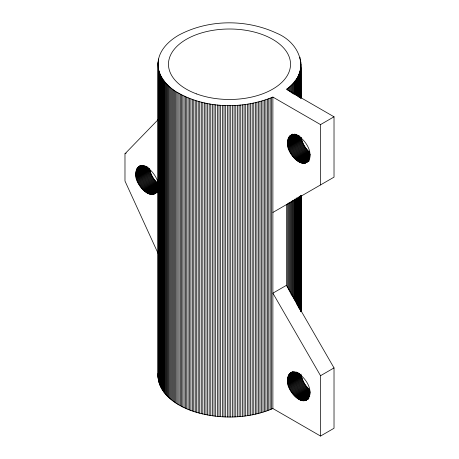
<?xml version="1.0" encoding="UTF-8"?>
<svg xmlns="http://www.w3.org/2000/svg" width="459" height="459" viewBox="0 0 459 459"><rect width="100%" height="100%" fill="white"/><g stroke="black" fill="none" stroke-linecap="round" stroke-linejoin="round"><path stroke-width="0.69" d="M334.02 116.798L320.537 124.59L272.881 97.073C242.031 109.649 204.496 108.892 175.659 91.427C166.038 85.231 157.299 74.96 158.016 62.86C158.82 50.433 168.688 40.885 178.924 35.045C208.644 19.215 246.196 18.962 276.582 33.157C301.196 43.221 311.173 72.809 286.364 89.287L334.02 116.798L334.02 177.145L272.881 212.448M135.766 173.645C138.658 153.926 160.151 175.849 158.022 186.492C155.131 206.211 133.638 184.288 135.766 173.645L147.414 166.921M287.495 142.497C290.386 122.777 311.879 144.7 309.745 155.343C306.853 175.063 285.36 153.14 287.495 142.497L299.142 135.772M287.495 379.989C290.386 360.269 311.879 382.192 309.745 392.835C306.853 412.555 285.36 390.632 287.495 379.989L299.142 373.265M158.091 373.356C156.909 394.579 178.958 407.271 196.71 412.406C221.542 419.474 248.99 418.637 272.881 408.539L320.537 436.05L334.02 428.264L334.02 367.917L286.364 285.378L286.364 204.662M158.039 253.299L124.98 181.041L124.98 153.788L158.24 119.501M124.98 153.788L126.202 153.082M138.652 166.68L140.867 165.378M138.291 166.95L140.747 165.538M137.958 167.254L141.022 165.487M137.643 167.587L141.32 165.464M137.35 167.954L141.642 165.475M137.08 168.344L141.986 165.515M136.834 168.769L142.353 165.584M136.616 169.216L143.357 165.32M136.421 169.692L143.776 165.447M136.248 170.191L143.604 165.946M136.099 170.714L144.683 165.762M135.979 171.259L145.176 165.951M135.887 171.827L145.084 166.519M135.824 172.418L146.243 166.399M135.784 173.02L146.817 166.651M135.784 174.282L148.039 167.202M135.824 174.936L148.079 167.856M135.887 175.596L148.762 168.166M135.979 176.273L149.468 168.487C150.477 174.345 153.645 179.825 158.212 183.629L144.723 191.414M136.099 176.956L149.588 169.17M136.248 177.65L149.732 169.864M136.421 178.35L149.904 170.559M136.616 179.05L150.099 171.264M136.834 179.756L150.322 171.97M137.08 180.462L150.569 172.67M137.35 181.162L150.839 173.376M137.643 181.867L151.131 174.076M137.958 182.562L151.441 174.776M138.291 183.25L151.78 175.464M138.652 183.939L152.136 176.147M139.025 184.61L152.514 176.824M139.421 185.275L152.91 177.49M139.834 185.924L153.323 178.138M140.265 186.561L153.754 178.775M140.712 187.18L154.201 179.394M141.171 187.783L154.66 179.997M141.647 188.368L155.136 180.582M142.135 188.936L155.624 181.15M142.634 189.481L156.123 181.695M143.145 190.003L156.634 182.212M143.667 190.496L157.15 182.711M144.189 190.967L157.678 183.181M145.262 191.833L158.137 184.403M145.801 192.223L158.062 185.143M146.346 192.585L157.994 185.861M146.891 192.918L157.93 186.543M147.442 193.216L157.862 187.197M147.987 193.486L158.407 187.467M148.527 193.721L158.338 188.058M149.066 193.922L158.257 188.615M149.6 194.094L158.183 189.137M150.122 194.226L157.483 189.98M150.644 194.329L157.385 190.433M151.154 194.398L157.896 190.502M151.654 194.427L157.781 190.887M152.141 194.427L157.041 191.598M152.612 194.392L156.903 191.914M153.077 194.318L157.374 191.839M153.524 194.214L156.588 192.441M153.954 194.077L157.018 192.304M154.367 193.899L156.364 192.746M290.375 135.531L292.825 134.114M290.019 135.807L292.785 134.206M289.681 136.105L292.75 134.338M289.365 136.443L293.049 134.315M289.078 136.805L293.364 134.326M288.809 137.201L293.708 134.367M288.562 137.62L294.689 134.08M288.338 138.067L295.085 134.177M288.143 138.543L295.498 134.298M287.971 139.043L295.326 134.797M287.827 139.565L296.411 134.613M287.707 140.115L296.904 134.803M287.615 140.683L297.421 135.021M287.546 141.269L297.966 135.25M287.506 141.871L298.539 135.503M287.506 143.133L299.767 136.053M287.546 143.787L299.807 136.707M287.615 144.453L300.484 137.017M287.707 145.124L301.196 137.339C302.154 142.973 305.137 148.24 309.4 152.038L295.917 159.824M287.827 145.813L301.311 138.027M287.971 146.501L301.46 138.716M288.143 147.201L301.632 139.416M288.338 147.901L301.827 140.115M288.562 148.607L302.045 140.821M288.809 149.313L302.292 141.527M289.078 150.013L302.561 142.227M289.365 150.718L302.854 142.933M289.681 151.413L303.169 143.627M290.019 152.107L303.502 144.321M290.375 152.79L303.864 145.004M290.754 153.461L304.237 145.675M291.149 154.126L304.633 146.341M291.563 154.775L305.046 146.989M291.993 155.412L305.476 147.626M292.44 156.031L305.923 148.246M292.899 156.639L306.388 148.854M293.376 157.225L306.859 149.439M293.863 157.787L307.346 150.001M294.362 158.332L307.846 150.546M294.873 158.854L308.356 151.068M295.389 159.348L308.878 151.562M296.451 160.266L309.32 152.836M296.984 160.684L309.859 153.254M297.53 161.075L309.791 154M298.075 161.436L310.336 154.356M298.62 161.769L310.267 155.044M299.165 162.067L310.198 155.699M299.71 162.337L310.129 156.318M300.249 162.572L310.06 156.909M300.788 162.773L309.986 157.466M301.322 162.945L309.291 158.344M301.85 163.077L309.819 158.481M302.366 163.18L309.722 158.934M302.877 163.249L309.01 159.709M303.376 163.284L308.896 160.093M303.864 163.278L309.383 160.093M304.34 163.243L308.632 160.765M304.799 163.174L308.477 161.046M305.246 163.065L308.924 160.943M305.677 162.928L308.941 161.132M286.364 285.378L272.881 293.163L320.537 375.703L320.537 436.05M290.375 373.024L292.372 371.87M290.019 373.293L292.469 371.876M289.681 373.597L292.136 372.18M289.365 373.93L292.435 372.163M289.078 374.297L292.756 372.174M288.809 374.687L293.708 371.859M288.562 375.112L294.076 371.928M288.338 375.56L294.471 372.019M288.143 376.036L294.885 372.14M287.971 376.535L295.94 371.933M287.827 377.057L296.411 372.1M287.707 377.602L296.29 372.651M287.615 378.17L297.421 372.507M287.546 378.761L297.966 372.742M287.506 379.363L298.539 372.995M287.506 380.626L299.767 373.546M287.546 381.28L299.807 374.2M287.615 381.94L301.098 374.154M287.707 382.617L301.196 374.831C302.154 380.465 305.137 385.732 309.4 389.525L295.917 397.31M287.827 383.299L301.311 375.514M287.971 383.994L301.46 376.208M288.143 384.688L301.632 376.902M288.338 385.394L301.827 377.608M288.562 386.099L302.045 378.308M288.809 386.799L302.292 379.014M289.078 387.505L302.561 379.719M289.365 388.205L302.854 380.419M289.681 388.905L303.169 381.119M290.019 389.593L303.502 381.808M290.375 390.282L303.864 382.49M290.754 390.953L304.237 383.167M291.149 391.619L304.633 383.827M291.563 392.267L305.046 384.481M320.537 375.703L334.02 367.917M291.993 392.904L305.476 385.118M292.44 393.524L305.923 385.738M292.899 394.126L306.388 386.34M293.376 394.711L306.859 386.926M293.863 395.279L307.346 387.494M294.362 395.824L307.846 388.039M294.873 396.341L308.356 388.555M295.389 396.84L308.878 389.054M296.451 397.758L309.32 390.328M296.984 398.177L309.859 390.747M297.53 398.567L309.791 391.487M298.075 398.928L310.336 391.848M298.62 399.261L310.267 392.537M299.165 399.559L310.198 393.185M299.71 399.829L310.129 393.811M300.249 400.064L310.06 394.401M300.788 400.265L309.372 395.308M301.322 400.432L309.291 395.836M301.85 400.569L309.819 395.968M302.366 400.673L309.722 396.427M302.877 400.741L309.01 397.201M303.376 400.77L308.896 397.586M303.864 400.77L308.769 397.936M304.34 400.736L308.632 398.257M304.799 400.661L308.477 398.538M305.246 400.558L308.924 398.435M305.677 400.42L308.448 398.819M306.09 400.242L307.932 399.181M320.537 124.59L320.537 184.931M301.024 63.979L301.024 98.352M301.024 195.729L301.024 311.718M300.92 62.04L300.966 98.14M300.995 195.471L300.966 311.512M300.874 66.894L300.874 97.681M300.874 195.775L300.874 311.764M300.748 67.857L300.748 97.933M300.748 196.022L300.748 310.582M300.662 60.106L300.662 61.54M300.582 68.821L300.582 98.18M300.582 196.274L300.582 310.835M300.479 59.142L300.479 62.005M300.375 69.785L300.375 97.71M300.375 196.521L300.375 310.364M300.129 70.749L300.129 97.239M300.129 196.05L300.129 309.894M299.985 57.226L299.985 58.654M299.847 71.702L299.847 97.48M299.847 197.003L299.847 309.418M299.526 72.654L299.526 97.715M299.526 196.527L299.526 308.936M299.159 73.601L299.159 97.233M299.159 196.756L299.159 308.454M298.763 74.547L298.763 96.74M298.763 196.986L298.763 307.966M298.321 75.483L298.321 96.964M298.321 197.921L298.321 306.75M297.845 76.412L297.845 96.459M297.845 197.416L297.845 306.251M297.334 77.336L297.334 95.954M297.334 198.34L297.334 305.028M296.778 78.254L296.778 95.438M296.778 197.829L296.778 304.512M296.193 79.16L296.193 94.915M296.193 198.736L296.193 302.556M295.567 80.061L295.567 95.099M295.567 198.919L295.567 302.022M294.902 80.956L294.902 94.56M294.902 199.097L294.902 300.771M294.208 81.84L294.208 94.009M294.208 199.981L294.208 299.503M293.473 82.712L293.473 94.164M293.473 200.135L293.473 298.23M292.704 83.572L292.704 93.596M292.704 200.285L292.704 296.944M291.901 84.427L291.901 93.016M291.901 201.134L291.901 295.648M291.058 85.265L291.058 92.425M291.058 201.977L291.058 294.339M290.186 86.097L290.186 91.823M290.186 202.086L290.186 292.303M289.279 86.912L289.279 91.209M289.279 202.907L289.279 290.972M288.344 87.715L288.344 90.584M288.344 202.993L288.344 289.629M287.368 88.507L287.368 89.941M287.368 203.785L287.368 287.558M272.881 97.073L272.881 408.539M271.533 97.652L271.533 409.118M270.162 98.215L270.162 409.675M268.767 98.754L268.767 410.22M267.35 99.282L267.35 410.742M265.916 99.781L265.916 411.247M264.459 100.269L264.459 411.729M262.984 100.733L262.984 412.193M261.487 101.175L261.487 412.641M259.978 101.6L259.978 413.06M258.446 102.001L258.446 413.467M256.902 102.386L256.902 413.846M255.342 102.747L255.342 414.207M253.77 103.086L253.77 414.552M252.18 103.407L252.18 414.867M250.58 103.7L250.58 415.166M248.967 103.975L248.967 415.441M247.349 104.227L247.349 415.693M245.714 104.463L245.714 415.923M244.073 104.669L244.073 416.135M242.421 104.859L242.421 416.319M240.768 105.019L240.768 416.485M239.105 105.163L239.105 416.623M237.435 105.283L237.435 416.743M235.765 105.375L235.765 416.841M234.09 105.45L234.09 416.915M232.409 105.501L232.409 416.967M230.728 105.53L230.728 416.99M229.047 105.536L229.047 416.996M227.371 105.518L227.371 416.979M225.69 105.478L225.69 416.938M224.015 105.415L224.015 416.875M222.34 105.329L222.34 416.789M220.67 105.22L220.67 416.68M219 105.088L219 416.554M217.342 104.933L217.342 416.399M215.69 104.761L215.69 416.221M214.043 104.56L214.043 416.026M212.408 104.342L212.408 415.802M210.784 104.095L210.784 415.561M209.166 103.832L209.166 415.297M207.56 103.545L207.56 415.011M205.965 103.235L205.965 414.701M204.387 102.908L204.387 414.368M202.821 102.558L202.821 414.018M201.266 102.185L201.266 413.645M199.728 101.789L199.728 413.249M198.208 101.376L198.208 412.836M196.71 100.94L196.71 412.406M195.224 100.487L195.224 411.947M193.755 100.01L193.755 411.471M192.31 99.517L192.31 410.977M190.887 99.001L190.887 410.466M189.481 98.467L189.481 409.933M188.098 97.916L188.098 409.376M186.744 97.342L186.744 408.808M185.407 96.757L185.407 408.217M184.093 96.149L184.093 407.609M182.808 95.524L182.808 406.984M181.552 94.881L181.552 406.347M180.318 94.221L180.318 405.687M179.108 93.544L179.108 405.01M177.931 92.856L177.931 404.316M176.778 92.15L176.778 403.61M175.659 91.427L175.659 402.887M174.569 90.687L174.569 402.153M173.508 89.935L173.508 401.396M172.475 89.166L172.475 400.632M171.477 88.386L171.477 399.852M170.513 87.594L170.513 399.055M169.578 86.785L169.578 398.251M168.677 85.965L168.677 397.431M167.81 85.139L167.81 396.599M166.973 84.295L166.973 395.756M166.175 83.44L166.175 394.901M165.412 82.574L165.412 394.04M164.683 81.702L164.683 393.162M163.989 80.818L163.989 392.279M163.335 79.923L163.335 391.389M162.716 79.023L162.716 390.483M162.13 78.11L162.13 389.576M161.585 77.192L161.585 388.658M161.075 76.269L161.075 387.735M160.604 75.339L160.604 386.799M160.174 74.398L160.174 385.864M159.778 73.457L159.778 384.917M159.422 72.511L159.422 383.971M159.107 71.558L159.107 383.018M158.831 70.6L158.831 382.06M158.556 58.993L158.556 61.856M158.59 69.636L158.59 381.102M158.361 59.957L158.361 61.391M158.389 68.672L158.389 380.138M158.229 67.708L158.229 379.174M158.091 61.89L158.108 378.205M158.016 62.86L158.028 377.235M196.572 93.911A61.036 35.24 0 0 0 290.467 65.867A61.036 35.24 0 0 0 201.455 32.945A61.036 35.24 0 0 0 196.572 93.911"/></g></svg>
